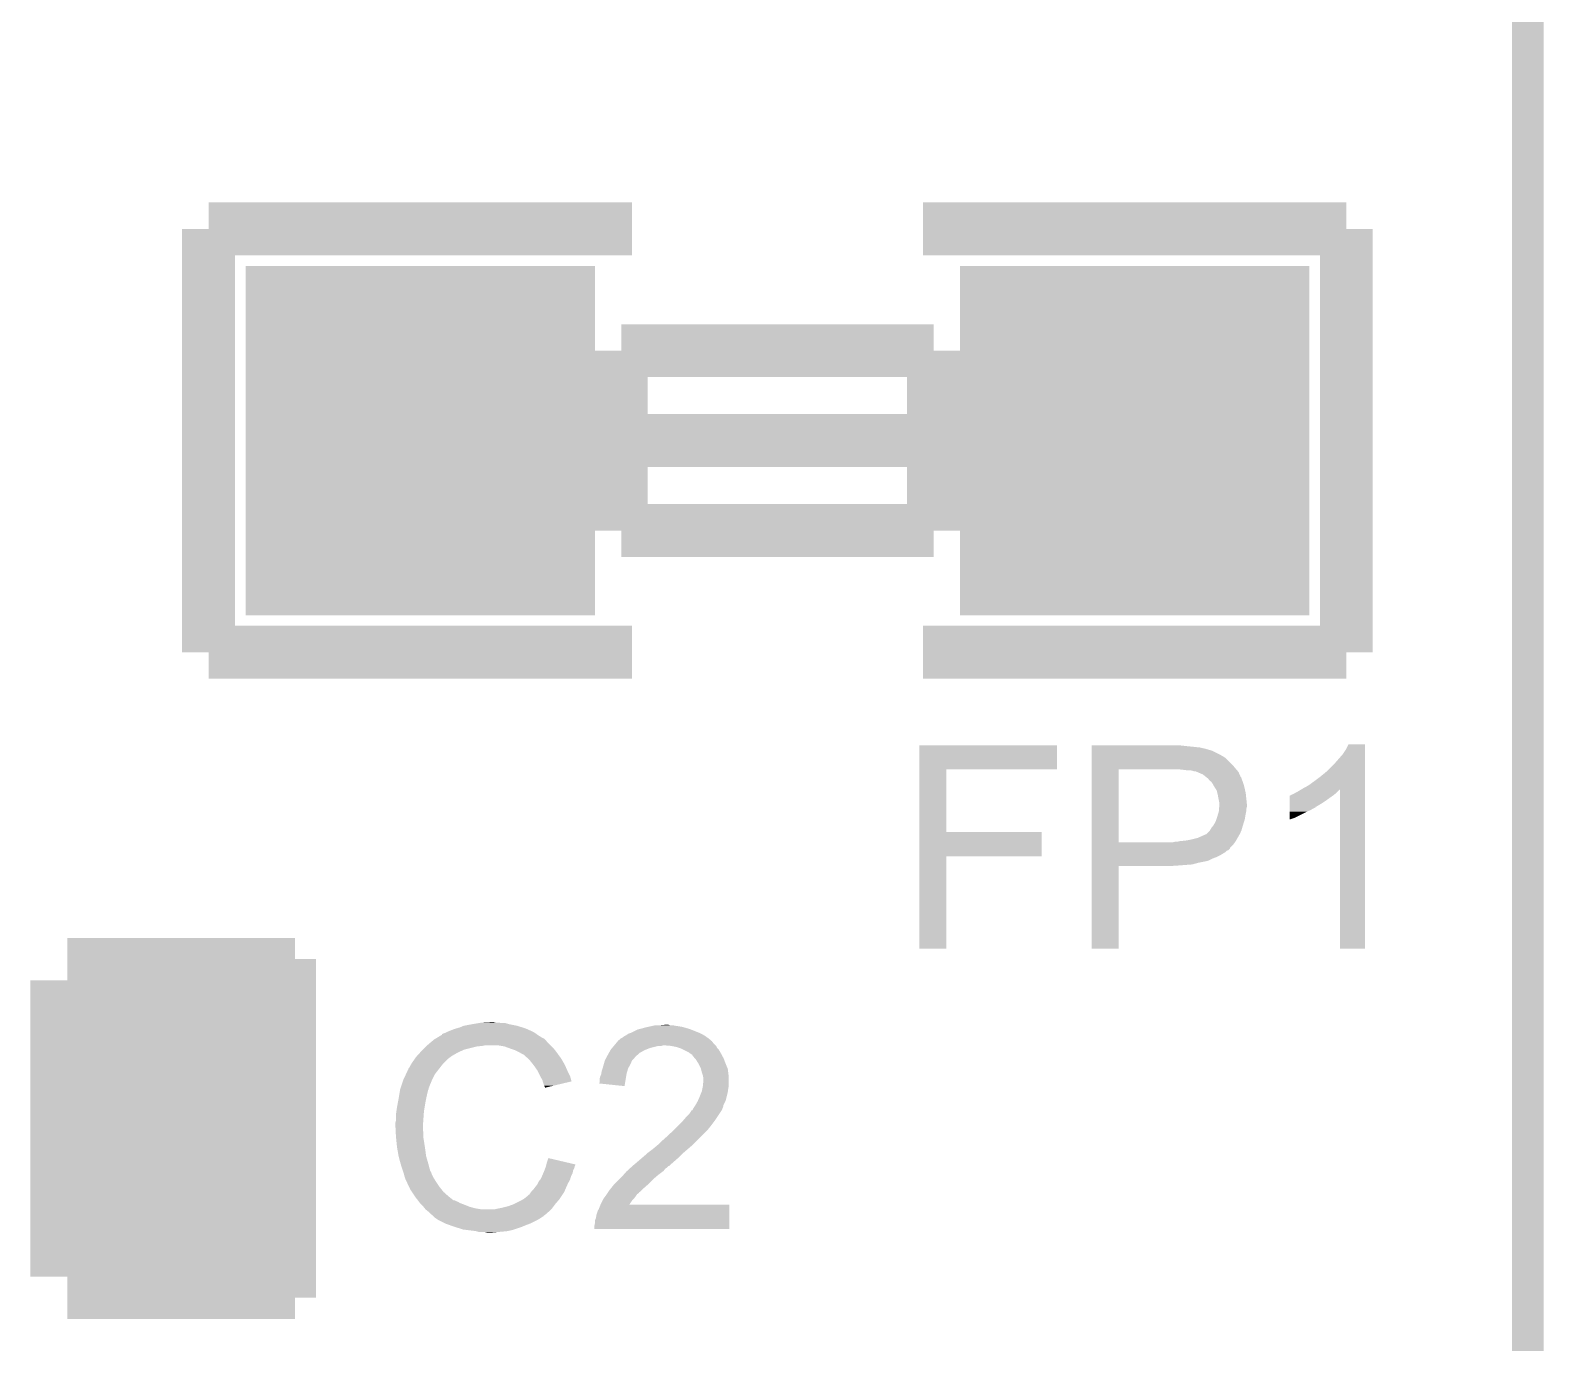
# Model space of a CAD drawing. Extents: x -1.3 to 24.2, y -3.9 to 32.8.
# Drawn here: x 16.94 to 24.21, y 19.22 to 25.52 of the extents above; entities that cross this region are included whole.
import ezdxf

# ---------------------------------------------------------------- set-up
doc = ezdxf.new("R2010")
doc.units = 0
doc.layers.get('0').update_dxf_attribs({"linetype": 'CONTINUOUS'})
for name, color, linetype in [('USB_SPI_CLICK_V101_GKO', 9, 'CONTINUOUS'), ('USB_SPI_CLICK_V101_GTO', 11, 'CONTINUOUS'), ('USB_SPI_CLICK_V101_GTS', 8, 'CONTINUOUS')]:
    doc.layers.add(name, color=color, linetype=linetype)

# ---------------------------------------------------------------- blocks, each defined once
blk = doc.blocks.new('RECTANGLE_44')
blk.add_solid([(0.5842, 0.7112), (0.5842, -0.7112), (-0.5842, 0.7112), (-0.5842, -0.7112)])
blk = doc.blocks.new('SQUARE_92')
blk.add_solid([(0.8382, 0.8382), (0.8382, -0.8382), (-0.8382, 0.8382), (-0.8382, -0.8382)])

msp = doc.modelspace()

# ---------------------------------------------------------------- linework, layer by layer
at = {"layer": 'USB_SPI_CLICK_V101_GKO', "const_width": 0.1524}
msp.add_lwpolyline([(24.13, -1.27), (24.13, 31.73984)], dxfattribs=at)
at = {"layer": 'USB_SPI_CLICK_V101_GTO'}
for points, const_width in [([(17.79778, 24.5618), (19.82978, 24.5618)], 0.254), ([(17.79778, 22.5298), (17.79778, 24.5618)], 0.254), ([(21.22678, 24.5618), (23.25878, 24.5618)], 0.254), ([(23.25878, 24.5618), (23.25878, 22.5298)], 0.254), ([(19.77898, 23.9776), (21.27758, 23.9776)], 0.254), ([(19.77898, 23.114), (19.77898, 23.9776)], 0.254), ([(21.27758, 23.114), (21.27758, 23.9776)], 0.254), ([(19.77898, 23.5458), (21.27758, 23.5458)], 0.254), ([(19.77898, 23.114), (21.27758, 23.114)], 0.254), ([(17.79778, 22.5298), (19.82978, 22.5298)], 0.254), ([(21.22678, 22.5298), (23.25878, 22.5298)], 0.254), ([(17.1196, 21.0566), (18.2118, 21.0566)], 0.2032), ([(18.2118, 19.431), (18.2118, 21.0566)], 0.2032), ([(17.1196, 19.431), (18.2118, 19.431)], 0.2032)]:
    msp.add_lwpolyline(points, dxfattribs=dict(at, const_width=const_width))
for points in [[(23.25624, 22.062442), (23.268942, 22.087818), (23.347678, 22.062442), (23.34768, 22.087818)], [(23.268942, 22.087818), (23.268954, 22.08784), (23.34768, 22.087818), (23.268954, 22.08784)], [(21.209018, 21.96846), (21.20902, 22.082738), (21.869378, 21.96846), (21.8694, 22.082738)], [(21.20902, 22.082738), (21.209022, 22.08276), (21.8694, 22.082738), (21.209022, 22.08276)], [(22.037058, 21.98878), (22.03706, 22.021798), (22.71268, 21.98878), (22.67966, 22.021798)], [(22.03706, 22.08022), (22.037062, 22.08276), (22.48154, 22.08022), (22.458678, 22.08276)], [(22.03706, 22.07514), (22.03706, 22.08022), (22.53234, 22.07514), (22.48154, 22.08022)], [(22.03706, 22.0726), (22.03706, 22.07514), (22.552662, 22.0726), (22.53234, 22.07514)], [(22.03706, 22.07006), (22.03706, 22.0726), (22.56536, 22.07006), (22.555202, 22.0726)], [(22.03706, 22.06752), (22.03706, 22.07006), (22.57806, 22.06752), (22.56536, 22.07006)], [(22.03706, 22.05736), (22.03706, 22.06752), (22.61362, 22.05736), (22.57806, 22.06752)], [(22.03706, 22.03704), (22.03706, 22.05736), (22.654258, 22.03704), (22.61362, 22.05736)], [(22.03706, 22.026878), (22.03706, 22.03704), (22.67204, 22.026878), (22.654258, 22.03704)], [(22.03706, 22.024338), (22.03706, 22.026878), (22.674584, 22.024338), (22.67204, 22.026878)], [(22.03706, 22.021798), (22.03706, 22.024338), (22.67966, 22.021798), (22.674584, 22.024338)], [(23.20544, 21.99894), (23.241, 22.03958), (23.347678, 21.99894), (23.347678, 22.03958)], [(23.241, 22.03958), (23.25624, 22.062442), (23.347678, 22.03958), (23.347678, 22.062442)], [(21.209012, 21.6662), (21.209018, 21.968438), (21.338562, 21.6662), (21.33854, 21.968438)], [(21.209018, 21.968438), (21.209018, 21.96846), (21.33854, 21.968438), (21.869378, 21.96846)], [(22.03705, 21.617962), (22.037058, 21.96846), (22.16658, 21.617962), (22.166602, 21.96846)], [(22.037058, 21.97354), (22.037058, 21.98878), (22.72538, 21.97354), (22.71268, 21.98878)], [(22.037058, 21.96846), (22.037058, 21.97354), (22.729734, 21.96846), (22.72538, 21.97354)], [(22.47138, 21.96592), (22.44598, 21.96846), (22.731912, 21.96592), (22.729734, 21.96846)], [(22.491702, 21.96338), (22.47138, 21.96592), (22.734088, 21.96338), (22.731912, 21.96592)], [(22.519638, 21.96084), (22.509482, 21.96338), (22.736266, 21.96084), (22.734088, 21.96338)], [(22.527264, 21.9583), (22.519638, 21.96084), (22.738442, 21.9583), (22.736266, 21.96084)], [(22.534884, 21.958298), (22.527264, 21.9583), (22.738444, 21.958298), (22.738442, 21.9583)], [(22.54081, 21.955758), (22.534884, 21.958298), (22.74062, 21.955758), (22.738444, 21.958298)], [(22.57044, 21.943058), (22.54081, 21.955758), (22.746268, 21.943058), (22.74062, 21.955758)], [(22.58314, 21.9329), (22.57044, 21.943058), (22.750782, 21.9329), (22.746268, 21.943058)], [(23.13432, 21.9329), (23.162258, 21.955758), (23.347676, 21.9329), (23.347676, 21.955758)], [(23.162258, 21.955758), (23.20544, 21.99894), (23.347676, 21.955758), (23.347678, 21.99894)], [(22.58632, 21.930356), (22.58314, 21.9329), (22.75332, 21.930356), (22.750782, 21.9329)], [(22.59584, 21.92274), (22.58632, 21.930356), (22.75586, 21.92274), (22.75332, 21.930356)], [(22.595842, 21.922738), (22.59584, 21.92274), (22.755862, 21.922738), (22.75586, 21.92274)], [(22.603462, 21.912578), (22.595842, 21.922738), (22.759926, 21.912578), (22.755862, 21.922738)], [(22.607266, 21.910042), (22.603462, 21.912578), (22.76094, 21.910042), (22.759926, 21.912578)], [(22.611082, 21.907498), (22.607266, 21.910042), (22.761788, 21.907498), (22.76094, 21.910042)], [(22.616158, 21.899882), (22.611082, 21.907498), (22.764326, 21.899882), (22.761788, 21.907498)], [(22.619064, 21.8948), (22.616158, 21.899882), (22.766018, 21.8948), (22.764326, 21.899882)], [(22.62632, 21.8821), (22.619064, 21.8948), (22.769196, 21.8821), (22.766018, 21.8948)], [(22.631402, 21.87448), (22.62632, 21.8821), (22.7711, 21.87448), (22.769196, 21.8821)], [(22.636482, 21.866858), (22.631402, 21.87448), (22.772794, 21.866858), (22.7711, 21.87448)], [(22.640292, 21.851618), (22.636482, 21.866858), (22.77618, 21.851618), (22.772794, 21.866858)], [(23.022558, 21.85924), (23.039482, 21.869394), (23.2156, 21.85924), (23.225754, 21.869394)], [(23.039482, 21.869394), (23.039492, 21.8694), (23.225754, 21.869394), (23.228278, 21.8694)], [(23.039492, 21.8694), (23.04796, 21.87448), (23.347674, 21.8694), (23.347674, 21.87448)], [(23.04796, 21.87448), (23.075902, 21.88972), (23.347674, 21.87448), (23.347674, 21.88972)], [(23.075902, 21.88972), (23.10384, 21.91004), (23.347674, 21.88972), (23.347676, 21.91004)], [(23.10384, 21.91004), (23.13432, 21.9329), (23.347676, 21.91004), (23.347676, 21.9329)], [(23.2283, 21.107422), (23.228278, 21.8694), (23.347658, 21.107422), (23.347674, 21.8694)], [(22.64156, 21.84654), (22.640292, 21.851618), (22.776688, 21.84654), (22.77618, 21.851618)], [(22.6441, 21.8313), (22.64156, 21.84654), (22.778212, 21.8313), (22.776688, 21.84654)], [(22.64918, 21.805898), (22.6441, 21.8313), (22.780754, 21.805898), (22.778212, 21.8313)], [(22.648544, 21.788118), (22.64918, 21.79574), (22.78126, 21.788118), (22.78126, 21.79574)], [(22.64918, 21.800822), (22.64918, 21.805898), (22.78126, 21.800822), (22.780754, 21.805898)], [(22.64918, 21.79574), (22.64918, 21.800822), (22.78126, 21.79574), (22.78126, 21.800822)], [(22.98701, 21.78812), (22.987014, 21.80336), (23.113996, 21.78812), (23.139402, 21.80336)], [(22.987014, 21.80336), (22.987016, 21.8186), (23.139402, 21.80336), (23.16226, 21.8186)], [(22.987016, 21.8186), (22.987022, 21.84146), (23.16226, 21.8186), (23.194264, 21.84146)], [(22.987022, 21.84146), (22.989546, 21.841466), (23.194264, 21.84146), (23.194272, 21.841466)], [(22.989546, 21.841466), (22.99208, 21.844), (23.194272, 21.841466), (23.19782, 21.844)], [(22.99208, 21.844), (22.992084, 21.844002), (23.19782, 21.844), (23.197822, 21.844002)], [(22.992084, 21.844002), (22.997162, 21.84654), (23.197822, 21.844002), (23.200994, 21.84654)], [(22.997162, 21.84654), (23.004784, 21.849082), (23.200994, 21.84654), (23.204172, 21.849082)], [(23.004784, 21.849082), (23.012398, 21.854158), (23.204172, 21.849082), (23.210518, 21.854158)], [(23.012398, 21.854158), (23.012402, 21.85416), (23.210518, 21.854158), (23.21052, 21.85416)], [(23.012402, 21.85416), (23.022558, 21.85924), (23.21052, 21.85416), (23.2156, 21.85924)], [(22.6314, 21.716998), (22.634786, 21.727158), (22.767972, 21.716998), (22.7711, 21.727158)], [(22.634786, 21.727158), (22.63902, 21.73986), (22.7711, 21.727158), (22.773216, 21.73986)], [(22.63902, 21.73986), (22.639782, 21.7424), (22.773216, 21.73986), (22.77364, 21.7424)], [(22.639782, 21.7424), (22.64664, 21.765258), (22.77364, 21.7424), (22.77821, 21.765258)], [(22.64664, 21.765258), (22.64685, 21.767798), (22.77821, 21.765258), (22.77872, 21.767798)], [(22.64685, 21.767798), (22.647698, 21.777958), (22.77872, 21.767798), (22.77872, 21.777958)], [(22.647698, 21.777958), (22.648544, 21.788118), (22.77872, 21.777958), (22.78126, 21.788118)], [(22.987, 21.73478), (22.987006, 21.76526), (23.009858, 21.73478), (23.07082, 21.76526)], [(22.987, 21.72719), (22.987, 21.73478), (22.987, 21.72719), (23.009858, 21.73478)], [(22.987006, 21.76526), (22.987008, 21.77288), (23.07082, 21.76526), (23.088598, 21.77288)], [(22.987008, 21.77288), (22.98701, 21.7805), (23.088598, 21.77288), (23.101302, 21.7805)], [(22.98701, 21.788098), (22.98701, 21.78812), (23.11146, 21.788098), (23.113996, 21.78812)], [(22.98701, 21.785574), (22.98701, 21.788098), (23.111446, 21.785574), (23.11146, 21.788098)], [(22.98701, 21.7805), (22.98701, 21.785574), (23.101302, 21.7805), (23.111446, 21.785574)], [(21.209008, 21.54936), (21.209012, 21.666178), (21.795718, 21.54936), (21.79574, 21.666178)], [(21.209012, 21.666178), (21.209012, 21.6662), (21.79574, 21.666178), (21.338562, 21.6662)], [(22.545038, 21.638258), (22.57298, 21.65096), (22.736628, 21.638258), (22.743886, 21.65096)], [(22.57298, 21.65096), (22.585676, 21.65604), (22.743886, 21.65096), (22.746788, 21.65604)], [(22.585676, 21.65604), (22.588214, 21.658578), (22.746788, 21.65604), (22.74824, 21.658578)], [(22.588214, 21.658578), (22.603458, 21.673818), (22.74824, 21.658578), (22.75477, 21.673818)], [(22.603458, 21.673818), (22.604982, 21.676358), (22.75477, 21.673818), (22.75586, 21.676358)], [(22.604982, 21.676358), (22.611078, 21.686518), (22.75586, 21.676358), (22.758762, 21.686518)], [(22.611078, 21.686518), (22.617174, 21.69414), (22.758762, 21.686518), (22.76094, 21.69414)], [(22.617174, 21.69414), (22.62124, 21.699222), (22.76094, 21.69414), (22.762502, 21.699222)], [(22.62124, 21.699222), (22.6314, 21.716998), (22.762502, 21.699222), (22.767972, 21.716998)], [(22.03705, 21.61794), (22.03705, 21.617962), (22.428198, 21.61794), (22.16658, 21.617962)], [(22.03705, 21.605238), (22.03705, 21.61794), (22.715218, 21.605238), (22.724292, 21.61794)], [(22.03705, 21.589994), (22.03705, 21.605238), (22.69998, 21.589994), (22.715218, 21.605238)], [(22.03705, 21.587454), (22.03705, 21.589994), (22.699974, 21.587454), (22.69998, 21.589994)], [(22.03705, 21.57984), (22.03705, 21.587454), (22.692356, 21.57984), (22.699974, 21.587454)], [(22.03705, 21.577296), (22.03705, 21.57984), (22.684738, 21.577296), (22.692356, 21.57984)], [(22.03705, 21.569678), (22.03705, 21.577296), (22.677118, 21.569678), (22.684738, 21.577296)], [(22.428198, 21.61794), (22.438358, 21.62048), (22.724292, 21.61794), (22.726106, 21.62048)], [(22.448518, 21.62048), (22.45867, 21.623018), (22.726106, 21.62048), (22.72792, 21.623018)], [(22.45867, 21.623018), (22.45868, 21.62302), (22.72792, 21.623018), (22.72792, 21.62302)], [(22.45868, 21.62302), (22.486622, 21.62556), (22.72792, 21.62302), (22.729372, 21.62556)], [(22.486622, 21.62556), (22.51456, 21.63064), (22.729372, 21.62556), (22.732274, 21.63064)], [(22.51456, 21.63064), (22.545038, 21.638258), (22.732274, 21.63064), (22.736628, 21.638258)], [(21.209, 21.107422), (21.209008, 21.549338), (21.338518, 21.107422), (21.33854, 21.549338)], [(21.209008, 21.549338), (21.209008, 21.54936), (21.33854, 21.549338), (21.795718, 21.54936)], [(22.03704, 21.107422), (22.037048, 21.503618), (22.166558, 21.107422), (22.16658, 21.503618)], [(22.037048, 21.54682), (22.03705, 21.55444), (22.63648, 21.54682), (22.65172, 21.55444)], [(22.037048, 21.5392), (22.037048, 21.54682), (22.61616, 21.5392), (22.63648, 21.54682)], [(22.037048, 21.529038), (22.037048, 21.5392), (22.595838, 21.529038), (22.61616, 21.5392)], [(22.037048, 21.52396), (22.037048, 21.529038), (22.57298, 21.52396), (22.595838, 21.529038)], [(22.037048, 21.51888), (22.037048, 21.52396), (22.54758, 21.51888), (22.57298, 21.52396)], [(22.037048, 21.51126), (22.037048, 21.51888), (22.519638, 21.51126), (22.54758, 21.51888)], [(22.037048, 21.50618), (22.037048, 21.51126), (22.4536, 21.50618), (22.519638, 21.51126)], [(22.037048, 21.50364), (22.037048, 21.50618), (22.415502, 21.50364), (22.4536, 21.50618)], [(22.037048, 21.503618), (22.037048, 21.50364), (22.16658, 21.503618), (22.415502, 21.50364)], [(22.03705, 21.55444), (22.03705, 21.569678), (22.65172, 21.55444), (22.677118, 21.569678)], [(21.338518, 21.1074), (21.209, 21.107422), (21.338518, 21.1074), (21.338518, 21.107422)], [(22.166558, 21.1074), (22.03704, 21.107422), (22.166558, 21.1074), (22.166558, 21.107422)], [(23.347658, 21.1074), (23.2283, 21.107422), (23.347658, 21.1074), (23.347658, 21.107422)], [(18.935694, 20.703538), (18.9357, 20.70354), (19.36242, 20.703538), (19.362418, 20.70354)], [(18.9357, 20.70354), (18.94586, 20.70862), (19.362418, 20.70354), (19.35226, 20.70862)], [(18.94586, 20.70862), (18.958558, 20.7137), (19.35226, 20.70862), (19.3421, 20.7137)], [(18.958558, 20.7137), (18.971258, 20.71878), (19.3421, 20.7137), (19.33067, 20.71878)], [(18.971258, 20.71878), (18.9865, 20.72386), (19.33067, 20.71878), (19.31924, 20.72386)], [(18.9865, 20.72386), (19.004282, 20.72894), (19.31924, 20.72386), (19.302986, 20.72894)], [(19.004282, 20.72894), (19.022062, 20.73656), (19.302986, 20.72894), (19.278602, 20.73656)], [(19.022062, 20.73656), (19.0627, 20.74418), (19.278602, 20.73656), (19.240498, 20.74418)], [(19.0627, 20.74418), (19.09318, 20.74926), (19.240498, 20.74418), (19.222724, 20.74926)], [(19.09318, 20.74926), (19.10842, 20.7518), (19.204942, 20.74926), (19.189702, 20.7518)], [(19.10842, 20.7518), (19.154138, 20.75434), (19.177002, 20.7518), (19.166842, 20.75434)], [(19.812002, 20.69846), (19.82724, 20.70354), (20.162522, 20.69846), (20.150668, 20.70354)], [(19.82724, 20.70354), (19.832318, 20.70608), (20.150668, 20.70354), (20.14474, 20.70608)], [(19.832318, 20.70608), (19.857722, 20.718782), (20.14474, 20.70608), (20.112988, 20.718782)], [(19.857722, 20.718782), (19.867876, 20.72132), (20.112988, 20.718782), (20.106642, 20.72132)], [(19.867876, 20.72132), (19.87804, 20.72386), (20.106642, 20.72132), (20.097752, 20.72386)], [(19.87804, 20.72386), (19.895818, 20.72894), (20.097752, 20.72386), (20.079972, 20.72894)], [(19.895818, 20.72894), (19.907248, 20.73148), (20.079972, 20.72894), (20.071082, 20.73148)], [(19.907248, 20.73148), (19.91868, 20.73402), (20.071082, 20.73148), (20.05584, 20.73402)], [(19.91868, 20.73402), (19.93011, 20.73656), (20.05584, 20.73402), (20.03806, 20.73656)], [(19.93011, 20.73656), (19.941542, 20.7391), (20.03806, 20.73656), (20.025362, 20.7391)], [(19.9644, 20.7391), (19.989778, 20.741638), (20.012664, 20.7391), (20.005042, 20.741638)], [(19.989778, 20.741638), (19.989798, 20.74164), (20.005042, 20.741638), (19.989798, 20.74164)], [(18.82648, 20.62226), (18.84172, 20.6375), (19.024598, 20.62226), (19.08556, 20.6375)], [(18.84172, 20.6375), (18.84426, 20.64004), (19.08556, 20.6375), (19.110962, 20.64004)], [(18.84426, 20.64004), (18.8468, 20.64258), (19.110962, 20.64004), (19.123658, 20.64258)], [(18.8468, 20.64258), (18.864808, 20.657818), (19.43862, 20.64258), (19.423382, 20.657818)], [(18.864808, 20.657818), (18.873816, 20.66544), (19.423382, 20.657818), (19.4183, 20.66544)], [(18.873816, 20.66544), (18.879822, 20.670522), (19.4183, 20.66544), (19.413218, 20.670522)], [(18.879822, 20.670522), (18.884046, 20.673058), (19.413218, 20.670522), (19.41068, 20.673058)], [(18.884046, 20.673058), (18.888276, 20.675598), (19.41068, 20.673058), (19.405604, 20.675598)], [(18.888276, 20.675598), (18.892502, 20.678134), (19.405604, 20.675598), (19.403066, 20.678134)], [(18.892502, 20.678134), (18.892512, 20.67814), (19.403066, 20.678134), (19.400524, 20.67814)], [(18.892512, 20.67814), (18.913668, 20.69084), (19.400524, 20.67814), (19.3802, 20.69084)], [(18.913668, 20.69084), (18.91792, 20.693392), (19.3802, 20.69084), (19.376628, 20.693392)], [(18.91792, 20.693392), (18.917934, 20.695926), (19.376628, 20.693392), (19.37308, 20.695926)], [(18.917934, 20.695926), (18.928082, 20.701), (19.37308, 20.695926), (19.365974, 20.701)], [(18.928082, 20.701), (18.935694, 20.703538), (19.365974, 20.701), (19.36242, 20.703538)], [(19.217638, 20.6375), (19.187158, 20.64258), (19.4437, 20.6375), (19.43862, 20.64258)], [(19.24558, 20.62734), (19.217638, 20.6375), (19.45386, 20.62734), (19.4437, 20.6375)], [(19.73453, 20.629878), (19.743, 20.64004), (19.916138, 20.629878), (19.956778, 20.64004)], [(19.743, 20.64004), (19.745116, 20.642578), (19.972016, 20.64004), (19.979638, 20.642578)], [(19.745116, 20.64258), (19.753584, 20.652738), (20.2311, 20.64258), (20.220942, 20.652738)], [(19.745116, 20.642578), (19.745116, 20.64258), (19.979638, 20.642578), (19.987262, 20.64258)], [(19.753584, 20.652738), (19.75993, 20.660352), (20.220942, 20.652738), (20.215864, 20.660352)], [(19.75993, 20.660352), (19.759936, 20.66036), (20.215864, 20.660352), (20.213342, 20.66036)], [(19.759936, 20.66036), (19.762046, 20.662892), (20.213342, 20.66036), (20.21332, 20.662892)], [(19.762046, 20.662892), (19.766288, 20.66798), (20.21332, 20.662892), (20.20722, 20.66798)], [(19.766288, 20.66798), (19.768826, 20.667986), (20.20722, 20.66798), (20.207212, 20.667986)], [(19.768826, 20.667986), (19.77644, 20.6756), (20.207212, 20.667986), (20.19808, 20.6756)], [(19.77644, 20.6756), (19.776444, 20.675602), (20.19808, 20.6756), (20.198078, 20.675602)], [(19.776444, 20.675602), (19.78152, 20.678142), (20.198078, 20.675602), (20.194522, 20.678142)], [(19.78152, 20.678142), (19.791682, 20.68576), (20.194522, 20.678142), (20.183858, 20.68576)], [(19.791682, 20.68576), (19.796758, 20.6883), (20.183858, 20.68576), (20.180302, 20.6883)], [(19.796758, 20.6883), (19.80184, 20.690842), (20.180302, 20.6883), (20.175854, 20.690842)], [(19.80184, 20.690842), (19.812002, 20.69846), (20.175854, 20.690842), (20.162522, 20.69846)], [(20.01774, 20.64004), (19.987262, 20.64258), (20.23364, 20.64004), (20.2311, 20.64258)], [(20.01776, 20.640036), (20.01774, 20.64004), (20.233642, 20.640036), (20.23364, 20.64004)], [(20.043138, 20.63496), (20.01776, 20.640036), (20.236182, 20.63496), (20.233642, 20.640036)], [(20.058378, 20.62988), (20.043138, 20.63496), (20.238722, 20.62988), (20.236182, 20.63496)], [(18.769582, 20.551138), (18.775678, 20.5613), (18.92046, 20.551138), (18.930622, 20.5613)], [(18.775678, 20.5613), (18.788124, 20.579078), (18.930622, 20.5613), (18.9484, 20.579078)], [(18.788124, 20.579078), (18.79346, 20.5867), (18.9484, 20.579078), (18.958558, 20.5867)], [(18.79346, 20.5867), (18.793462, 20.586702), (18.958558, 20.5867), (18.95856, 20.586702)], [(18.793462, 20.586702), (18.795766, 20.589238), (18.95856, 20.586702), (18.961098, 20.589238)], [(18.795766, 20.589238), (18.811932, 20.60702), (18.961098, 20.589238), (18.991582, 20.60702)], [(18.811932, 20.60702), (18.81886, 20.61464), (18.991582, 20.60702), (19.00809, 20.61464)], [(18.81886, 20.61464), (18.82648, 20.62226), (19.00809, 20.61464), (19.024598, 20.62226)], [(19.253206, 20.624798), (19.24558, 20.62734), (19.456402, 20.624798), (19.45386, 20.62734)], [(19.268438, 20.61972), (19.253206, 20.624798), (19.460466, 20.61972), (19.456402, 20.624798)], [(19.28368, 20.6121), (19.268438, 20.61972), (19.46656, 20.6121), (19.460466, 20.61972)], [(19.28876, 20.60956), (19.28368, 20.6121), (19.468376, 20.60956), (19.46656, 20.6121)], [(19.301462, 20.60194), (19.28876, 20.60956), (19.473818, 20.60194), (19.468376, 20.60956)], [(19.311616, 20.596862), (19.301462, 20.60194), (19.477446, 20.596862), (19.473818, 20.60194)], [(19.31416, 20.59432), (19.311616, 20.596862), (19.479262, 20.59432), (19.477446, 20.596862)], [(19.334164, 20.57654), (19.31416, 20.59432), (19.491962, 20.57654), (19.479262, 20.59432)], [(19.33702, 20.574), (19.334164, 20.57654), (19.493414, 20.574), (19.491962, 20.57654)], [(19.349212, 20.55876), (19.33702, 20.574), (19.50212, 20.55876), (19.493414, 20.574)], [(19.35734, 20.5486), (19.349212, 20.55876), (19.5072, 20.5486), (19.50212, 20.55876)], [(19.694432, 20.551138), (19.699512, 20.568916), (19.82216, 20.551138), (19.829778, 20.568916)], [(19.699512, 20.568916), (19.70024, 20.571462), (19.829778, 20.568916), (19.832322, 20.571462)], [(19.70024, 20.571462), (19.70434, 20.579078), (19.832322, 20.571462), (19.839938, 20.579078)], [(19.70434, 20.579078), (19.708444, 20.5867), (19.839938, 20.579078), (19.84502, 20.5867)], [(19.708444, 20.5867), (19.709814, 20.589242), (19.84502, 20.5867), (19.84756, 20.589242)], [(19.709814, 20.589242), (19.71802, 20.60448), (19.84756, 20.589242), (19.864976, 20.60448)], [(19.71802, 20.60448), (19.71947, 20.60702), (19.864976, 20.60448), (19.86788, 20.60702)], [(19.71947, 20.60702), (19.726728, 20.61972), (19.86788, 20.60702), (19.890738, 20.61972)], [(19.726728, 20.61972), (19.72818, 20.622258), (19.890738, 20.61972), (19.897084, 20.622258)], [(19.72818, 20.622258), (19.73453, 20.629878), (19.897084, 20.622258), (19.916138, 20.629878)], [(20.065998, 20.62734), (20.058378, 20.62988), (20.241262, 20.62734), (20.238722, 20.62988)], [(20.076162, 20.622258), (20.065998, 20.62734), (20.246342, 20.622258), (20.241262, 20.62734)], [(20.101558, 20.60956), (20.076162, 20.622258), (20.25396, 20.60956), (20.246342, 20.622258)], [(20.11172, 20.60194), (20.101558, 20.60956), (20.258118, 20.60194), (20.25396, 20.60956)], [(20.119336, 20.59686), (20.11172, 20.60194), (20.260888, 20.59686), (20.258118, 20.60194)], [(20.121878, 20.591784), (20.119336, 20.59686), (20.263656, 20.591784), (20.260888, 20.59686)], [(20.130592, 20.58162), (20.121878, 20.591784), (20.2692, 20.58162), (20.263656, 20.591784)], [(20.13712, 20.574002), (20.130592, 20.58162), (20.27213, 20.574002), (20.2692, 20.58162)], [(20.14982, 20.553678), (20.13712, 20.574002), (20.279948, 20.553678), (20.27213, 20.574002)], [(18.7325, 20.47748), (18.745646, 20.505418), (18.87093, 20.47748), (18.8849, 20.505418)], [(18.745646, 20.505418), (18.75282, 20.520664), (18.8849, 20.505418), (18.896758, 20.520664)], [(18.75282, 20.520664), (18.752826, 20.523206), (18.896758, 20.520664), (18.898734, 20.523206)], [(18.752826, 20.523206), (18.75536, 20.525744), (18.898734, 20.523206), (18.900708, 20.525744)], [(18.75536, 20.525744), (18.757904, 20.533362), (18.900708, 20.525744), (18.906634, 20.533362)], [(18.757904, 20.533362), (18.762982, 20.538444), (18.906634, 20.533362), (18.910586, 20.538444)], [(18.762982, 20.538444), (18.76806, 20.548598), (18.910586, 20.538444), (18.918484, 20.548598)], [(18.76806, 20.548598), (18.769582, 20.551138), (18.918484, 20.548598), (18.92046, 20.551138)], [(19.364452, 20.53844), (19.35734, 20.5486), (19.51228, 20.53844), (19.5072, 20.5486)], [(19.375118, 20.5232), (19.364452, 20.53844), (19.519054, 20.5232), (19.51228, 20.53844)], [(19.37893, 20.51558), (19.375118, 20.5232), (19.52244, 20.51558), (19.519054, 20.5232)], [(19.38782, 20.4978), (19.37893, 20.51558), (19.531332, 20.4978), (19.52244, 20.51558)], [(19.389234, 20.495258), (19.38782, 20.4978), (19.532602, 20.495258), (19.531332, 20.4978)], [(19.40052, 20.474942), (19.389234, 20.495258), (19.538676, 20.474942), (19.532602, 20.495258)], [(19.67484, 20.482562), (19.677382, 20.492722), (19.800138, 20.482562), (19.801834, 20.492722)], [(19.677382, 20.492722), (19.68246, 20.505422), (19.801834, 20.492722), (19.803956, 20.505422)], [(19.68246, 20.505422), (19.682882, 20.50796), (19.803956, 20.505422), (19.80438, 20.50796)], [(19.682882, 20.50796), (19.685002, 20.520662), (19.80438, 20.50796), (19.808188, 20.520662)], [(19.685002, 20.520662), (19.689232, 20.533358), (19.808188, 20.520662), (19.811998, 20.533358)], [(19.689232, 20.533358), (19.69008, 20.5359), (19.811998, 20.533358), (19.81345, 20.5359)], [(19.69008, 20.5359), (19.694432, 20.551138), (19.81345, 20.5359), (19.82216, 20.551138)], [(20.15236, 20.5486), (20.14982, 20.553678), (20.2819, 20.5486), (20.279948, 20.553678)], [(20.15998, 20.533362), (20.15236, 20.5486), (20.28843, 20.533362), (20.2819, 20.5486)], [(20.160618, 20.530816), (20.15998, 20.533362), (20.28952, 20.530816), (20.28843, 20.533362)], [(20.165062, 20.51304), (20.160618, 20.530816), (20.291744, 20.51304), (20.28952, 20.530816)], [(20.170138, 20.4978), (20.165062, 20.51304), (20.293648, 20.4978), (20.291744, 20.51304)], [(20.171664, 20.490178), (20.170138, 20.4978), (20.2946, 20.490178), (20.293648, 20.4978)], [(20.17268, 20.485102), (20.171664, 20.490178), (20.2946, 20.485102), (20.2946, 20.490178)], [(18.71345, 20.4089), (18.716836, 20.429218), (18.8468, 20.4089), (18.851878, 20.429218)], [(18.716836, 20.429218), (18.717262, 20.431762), (18.851878, 20.429218), (18.85315, 20.431762)], [(18.717262, 20.431762), (18.718106, 20.434296), (18.85315, 20.431762), (18.854418, 20.434296)], [(18.718106, 20.434296), (18.719798, 20.439374), (18.854418, 20.434296), (18.85442, 20.439374)], [(18.719798, 20.439374), (18.720644, 20.441914), (18.85442, 20.439374), (18.856954, 20.441914)], [(18.720644, 20.441914), (18.721492, 20.444456), (18.856954, 20.441914), (18.85696, 20.444456)], [(18.721492, 20.444456), (18.731652, 20.47494), (18.85696, 20.444456), (18.86966, 20.47494)], [(18.731652, 20.47494), (18.7325, 20.47748), (18.86966, 20.47494), (18.87093, 20.47748)], [(19.401794, 20.469854), (19.40052, 20.474942), (19.540196, 20.469854), (19.538676, 20.474942)], [(19.403062, 20.46478), (19.401794, 20.469854), (19.519034, 20.46478), (19.540196, 20.469854)], [(19.40814, 20.449542), (19.403062, 20.46478), (19.455484, 20.449542), (19.519034, 20.46478)], [(19.410678, 20.444464), (19.40814, 20.449542), (19.434306, 20.444464), (19.455484, 20.449542)], [(19.413214, 20.441926), (19.410678, 20.444464), (19.42372, 20.441926), (19.434306, 20.444464)], [(19.41322, 20.439408), (19.413214, 20.441926), (19.41322, 20.439408), (19.42372, 20.441926)], [(19.672314, 20.459726), (19.67484, 20.464784), (19.796324, 20.459726), (19.797168, 20.464784)], [(19.7942, 20.447002), (19.672314, 20.459726), (19.7942, 20.447002), (19.796324, 20.459726)], [(19.67484, 20.464784), (19.67484, 20.482562), (19.797168, 20.464784), (19.800138, 20.482562)], [(20.1549, 20.3962), (20.163026, 20.41652), (20.28444, 20.3962), (20.28952, 20.41652)], [(20.163026, 20.41652), (20.16506, 20.421602), (20.28952, 20.41652), (20.290246, 20.421602)], [(20.16506, 20.421602), (20.1676, 20.4343), (20.290246, 20.421602), (20.29206, 20.4343)], [(20.1676, 20.4343), (20.17014, 20.446998), (20.29206, 20.4343), (20.294176, 20.446998)], [(20.17014, 20.446998), (20.170394, 20.449538), (20.294176, 20.446998), (20.2946, 20.449538)], [(20.170394, 20.449538), (20.17268, 20.472398), (20.2946, 20.449538), (20.2946, 20.472398)], [(20.17268, 20.472398), (20.17268, 20.485102), (20.2946, 20.472398), (20.2946, 20.485102)], [(18.69948, 20.327622), (18.70202, 20.3454), (18.83156, 20.327622), (18.834522, 20.3454)], [(18.70202, 20.3454), (18.7044, 20.3581), (18.834522, 20.3454), (18.83664, 20.3581)], [(18.7044, 20.3581), (18.70964, 20.38604), (18.83664, 20.3581), (18.84172, 20.38604)], [(18.70964, 20.38604), (18.71345, 20.4089), (18.84172, 20.38604), (18.8468, 20.4089)], [(20.120608, 20.332698), (20.124422, 20.340322), (20.261578, 20.332698), (20.264628, 20.340322)], [(20.124422, 20.340322), (20.127806, 20.3454), (20.264628, 20.340322), (20.26666, 20.3454)], [(20.127806, 20.3454), (20.132884, 20.353018), (20.26666, 20.3454), (20.269198, 20.353018)], [(20.132884, 20.353018), (20.134576, 20.355556), (20.269198, 20.353018), (20.2692, 20.355556)], [(20.134576, 20.355556), (20.134578, 20.355558), (20.2692, 20.355556), (20.2692, 20.355558)], [(20.134578, 20.355558), (20.14474, 20.373342), (20.2692, 20.355558), (20.278092, 20.373342)], [(20.14474, 20.373342), (20.145866, 20.375878), (20.278092, 20.373342), (20.27936, 20.375878)], [(20.145866, 20.375878), (20.1549, 20.3962), (20.27936, 20.375878), (20.28444, 20.3962)], [(18.6944, 20.271742), (18.69694, 20.281902), (18.827568, 20.271742), (18.828294, 20.281902)], [(18.6944, 20.256502), (18.6944, 20.271742), (18.82648, 20.256502), (18.827568, 20.271742)], [(18.69694, 20.30984), (18.69948, 20.327622), (18.830288, 20.30984), (18.83156, 20.327622)], [(18.69694, 20.281902), (18.69694, 20.30984), (18.828294, 20.281902), (18.830288, 20.30984)], [(20.0533, 20.25904), (20.07362, 20.27936), (20.21078, 20.25904), (20.22602, 20.27936)], [(20.07362, 20.27936), (20.088858, 20.29714), (20.22602, 20.27936), (20.237872, 20.29714)], [(20.088858, 20.29714), (20.1041, 20.31238), (20.237872, 20.29714), (20.248032, 20.31238)], [(20.1041, 20.31238), (20.11426, 20.327624), (20.248032, 20.31238), (20.258194, 20.327624)], [(20.11426, 20.327624), (20.114282, 20.33016), (20.258194, 20.327624), (20.259886, 20.33016)], [(20.114282, 20.33016), (20.119346, 20.330174), (20.259886, 20.33016), (20.259894, 20.330174)], [(20.119346, 20.330174), (20.120608, 20.332698), (20.259894, 20.330174), (20.261578, 20.332698)], [(18.6944, 20.2565), (18.6944, 20.256502), (18.826482, 20.2565), (18.82648, 20.256502)], [(18.695544, 20.233638), (18.6944, 20.2565), (18.826482, 20.233638), (18.826482, 20.2565)], [(18.695926, 20.226016), (18.695544, 20.233638), (18.82902, 20.226016), (18.826482, 20.233638)], [(18.69694, 20.2057), (18.695926, 20.226016), (18.82902, 20.2057), (18.82902, 20.226016)], [(18.697704, 20.198078), (18.69694, 20.2057), (18.82902, 20.198078), (18.82902, 20.2057)], [(18.699226, 20.18284), (18.697704, 20.198078), (18.83156, 20.18284), (18.82902, 20.198078)], [(19.96948, 20.1803), (19.98726, 20.19554), (20.13712, 20.1803), (20.15236, 20.19554)], [(19.98726, 20.19554), (20.02282, 20.22856), (20.15236, 20.19554), (20.18538, 20.22856)], [(20.02282, 20.22856), (20.0279, 20.23364), (20.18538, 20.22856), (20.19046, 20.23364)], [(20.0279, 20.23364), (20.0533, 20.25904), (20.19046, 20.23364), (20.21078, 20.25904)], [(18.70202, 20.154898), (18.699226, 20.18284), (18.83586, 20.154898), (18.83156, 20.18284)], [(18.702918, 20.14982), (18.70202, 20.154898), (18.83664, 20.14982), (18.83586, 20.154898)], [(18.70964, 20.11172), (18.702918, 20.14982), (18.84172, 20.11172), (18.83664, 20.14982)], [(19.900904, 20.121882), (19.905982, 20.12696), (20.07108, 20.121882), (20.077004, 20.12696)], [(19.905982, 20.12696), (19.9263, 20.1422), (20.077004, 20.12696), (20.094784, 20.1422)], [(19.9263, 20.1422), (19.939, 20.15236), (20.094784, 20.1422), (20.10664, 20.15236)], [(19.939, 20.15236), (19.954238, 20.165058), (20.10664, 20.15236), (20.121876, 20.165058)], [(19.954238, 20.165058), (19.95424, 20.16506), (20.121876, 20.165058), (20.12188, 20.16506)], [(19.95424, 20.16506), (19.96948, 20.1803), (20.12188, 20.16506), (20.13712, 20.1803)], [(18.709642, 20.111718), (18.70964, 20.11172), (18.84172, 20.111718), (18.84172, 20.11172)], [(18.71472, 20.0914), (18.709642, 20.111718), (18.847526, 20.0914), (18.84172, 20.111718)], [(18.719076, 20.07616), (18.71472, 20.0914), (18.85188, 20.07616), (18.847526, 20.0914)], [(18.72488, 20.05584), (18.719076, 20.07616), (18.857302, 20.05584), (18.85188, 20.07616)], [(18.730808, 20.038058), (18.72488, 20.05584), (18.862044, 20.038058), (18.857302, 20.05584)], [(19.410044, 20.043138), (19.413852, 20.053298), (19.54784, 20.043138), (19.55292, 20.053298)], [(19.413852, 20.053298), (19.41576, 20.058382), (19.55292, 20.053298), (19.554188, 20.058382)], [(19.41576, 20.058382), (19.417028, 20.063458), (19.554188, 20.058382), (19.555458, 20.063458)], [(19.417028, 20.063458), (19.418298, 20.068536), (19.555458, 20.063458), (19.557998, 20.068536)], [(19.418298, 20.068536), (19.41893, 20.071062), (19.557998, 20.068536), (19.558, 20.071062)], [(19.41893, 20.071062), (19.42084, 20.078698), (19.558, 20.071062), (19.525568, 20.078698)], [(19.42084, 20.078698), (19.42848, 20.101556), (19.525568, 20.078698), (19.42848, 20.101556)], [(19.80717, 20.040598), (19.818346, 20.050758), (19.982178, 20.040598), (19.989798, 20.050758)], [(19.818346, 20.050758), (19.823938, 20.05584), (19.989798, 20.050758), (19.99742, 20.05584)], [(19.823938, 20.05584), (19.832312, 20.063454), (19.99742, 20.05584), (20.005034, 20.063454)], [(19.832312, 20.063454), (19.83232, 20.06346), (20.005034, 20.063454), (20.007574, 20.06346)], [(19.83232, 20.06346), (19.856334, 20.08378), (20.007574, 20.06346), (20.03044, 20.08378)], [(19.856334, 20.08378), (19.86534, 20.0914), (20.03044, 20.08378), (20.039148, 20.0914)], [(19.86534, 20.0914), (19.877194, 20.10156), (20.039148, 20.0914), (20.05076, 20.10156)], [(19.877194, 20.10156), (19.9009, 20.121878), (20.05076, 20.10156), (20.071076, 20.121878)], [(19.9009, 20.121878), (19.900904, 20.121882), (20.071076, 20.121878), (20.07108, 20.121882)], [(18.731656, 20.035516), (18.730808, 20.038058), (18.864582, 20.035516), (18.862044, 20.038058)], [(18.733348, 20.030438), (18.731656, 20.035516), (18.86712, 20.030438), (18.864582, 20.035516)], [(18.73504, 20.025358), (18.733348, 20.030438), (18.868814, 20.025358), (18.86712, 20.030438)], [(18.735676, 20.02282), (18.73504, 20.025358), (18.86966, 20.02282), (18.868814, 20.025358)], [(18.737582, 20.0152), (18.735676, 20.02282), (18.873472, 20.0152), (18.86966, 20.02282)], [(18.740122, 20.007582), (18.737582, 20.0152), (18.87728, 20.007582), (18.873472, 20.0152)], [(18.74266, 19.999962), (18.740122, 20.007582), (18.882044, 19.999962), (18.87728, 20.007582)], [(18.7452, 19.99488), (18.74266, 19.999962), (18.885218, 19.99488), (18.882044, 19.999962)], [(18.748786, 19.98726), (18.7452, 19.99488), (18.88998, 19.98726), (18.885218, 19.99488)], [(18.759544, 19.9644), (18.748786, 19.98726), (18.90522, 19.9644), (18.88998, 19.98726)], [(19.375122, 19.974562), (19.37766, 19.97964), (19.520218, 19.974562), (19.52244, 19.97964)], [(19.37766, 19.97964), (19.38274, 19.9898), (19.52244, 19.97964), (19.528246, 19.9898)], [(19.38274, 19.9898), (19.388832, 19.997418), (19.528246, 19.9898), (19.5326, 19.997418)], [(19.388832, 19.997418), (19.3929, 20.002502), (19.5326, 19.997418), (19.53405, 20.002502)], [(19.3929, 20.002502), (19.39834, 20.015198), (19.53405, 20.002502), (19.537678, 20.015198)], [(19.39834, 20.015198), (19.404872, 20.030438), (19.537678, 20.015198), (19.545298, 20.030438)], [(19.404872, 20.030438), (19.40814, 20.03806), (19.545298, 20.030438), (19.546822, 20.03806)], [(19.40814, 20.03806), (19.410044, 20.043138), (19.546822, 20.03806), (19.54784, 20.043138)], [(19.74342, 19.97456), (19.76374, 19.99488), (19.90598, 19.97456), (19.9263, 19.99488)], [(19.76374, 19.99488), (19.78406, 20.0152), (19.9263, 19.99488), (19.94916, 20.0152)], [(19.78406, 20.0152), (19.799864, 20.03298), (19.94916, 20.0152), (19.97202, 20.03298)], [(19.799864, 20.03298), (19.80438, 20.03806), (19.97202, 20.03298), (19.978792, 20.03806)], [(19.80438, 20.03806), (19.80717, 20.040598), (19.978792, 20.03806), (19.982178, 20.040598)], [(18.76552, 19.9517), (18.759544, 19.9644), (18.91538, 19.9517), (18.90522, 19.9644)], [(18.773988, 19.939), (18.76552, 19.9517), (18.92554, 19.939), (18.91538, 19.9517)], [(18.787532, 19.918682), (18.773988, 19.939), (18.948398, 19.918682), (18.92554, 19.939)], [(18.79092, 19.9136), (18.787532, 19.918682), (18.954752, 19.9136), (18.948398, 19.918682)], [(18.802644, 19.89836), (18.79092, 19.9136), (18.973806, 19.89836), (18.954752, 19.9136)], [(19.302724, 19.900898), (19.311618, 19.90598), (19.47926, 19.900898), (19.482646, 19.90598)], [(19.311618, 19.90598), (19.32432, 19.91614), (19.482646, 19.90598), (19.48942, 19.91614)], [(19.32432, 19.91614), (19.331944, 19.923762), (19.48942, 19.91614), (19.4945, 19.923762)], [(19.331944, 19.923762), (19.33702, 19.926304), (19.4945, 19.923762), (19.496194, 19.926304)], [(19.33702, 19.926304), (19.3421, 19.93392), (19.496194, 19.926304), (19.501272, 19.93392)], [(19.3421, 19.93392), (19.345908, 19.938998), (19.501272, 19.93392), (19.504658, 19.938998)], [(19.345908, 19.938998), (19.349722, 19.94408), (19.504658, 19.938998), (19.50688, 19.94408)], [(19.349722, 19.94408), (19.35734, 19.951702), (19.50688, 19.94408), (19.510216, 19.951702)], [(19.35734, 19.951702), (19.36496, 19.96186), (19.510216, 19.951702), (19.51466, 19.96186)], [(19.36496, 19.96186), (19.375122, 19.974562), (19.51466, 19.96186), (19.520218, 19.974562)], [(19.69008, 19.9009), (19.692622, 19.90598), (19.83232, 19.9009), (19.837398, 19.90598)], [(19.692622, 19.90598), (19.69643, 19.91106), (19.837398, 19.90598), (19.842478, 19.91106)], [(19.69643, 19.91106), (19.70405, 19.92122), (19.842478, 19.91106), (19.8501, 19.92122)], [(19.70405, 19.92122), (19.70786, 19.9263), (19.8501, 19.92122), (19.853486, 19.9263)], [(19.70786, 19.9263), (19.709552, 19.928838), (19.853486, 19.9263), (19.855178, 19.928838)], [(19.709552, 19.928838), (19.71294, 19.93392), (19.855178, 19.928838), (19.862796, 19.93392)], [(19.71294, 19.93392), (19.716316, 19.938986), (19.862796, 19.93392), (19.865334, 19.938986)], [(19.716316, 19.938986), (19.716326, 19.939), (19.865334, 19.938986), (19.867874, 19.939)], [(19.716326, 19.939), (19.7231, 19.94916), (19.867874, 19.939), (19.878036, 19.94916)], [(19.7231, 19.94916), (19.727164, 19.954242), (19.878036, 19.94916), (19.88312, 19.954242)], [(19.727164, 19.954242), (19.741388, 19.97202), (19.88312, 19.954242), (19.90344, 19.97202)], [(19.741388, 19.97202), (19.74342, 19.97456), (19.90344, 19.97202), (19.90598, 19.97456)], [(18.802646, 19.898358), (18.802644, 19.89836), (18.978884, 19.898358), (18.973806, 19.89836)], [(18.806552, 19.89328), (18.802646, 19.898358), (18.989042, 19.89328), (18.978884, 19.898358)], [(18.808508, 19.890738), (18.806552, 19.89328), (18.996664, 19.890738), (18.989042, 19.89328)], [(18.812414, 19.88566), (18.808508, 19.890738), (19.00428, 19.88566), (18.996664, 19.890738)], [(18.81632, 19.880582), (18.812414, 19.88566), (19.017822, 19.880582), (19.00428, 19.88566)], [(18.818862, 19.87804), (18.81632, 19.880582), (19.0246, 19.87804), (19.017822, 19.880582)], [(18.82902, 19.86788), (18.818862, 19.87804), (19.049996, 19.86788), (19.0246, 19.87804)], [(18.829022, 19.867878), (18.82902, 19.86788), (19.05, 19.867878), (19.049996, 19.86788)], [(18.835116, 19.86026), (18.829022, 19.867878), (19.07794, 19.86026), (19.05, 19.867878)], [(18.839178, 19.855182), (18.835116, 19.86026), (19.10841, 19.855182), (19.07794, 19.86026)], [(18.839182, 19.85518), (18.839178, 19.855182), (19.108422, 19.85518), (19.10841, 19.855182)], [(18.851878, 19.845022), (18.839182, 19.85518), (19.431, 19.845022), (19.441158, 19.85518)], [(18.851882, 19.84502), (18.851878, 19.845022), (19.431, 19.84502), (19.431, 19.845022)], [(18.86204, 19.834862), (18.851882, 19.84502), (19.419386, 19.834862), (19.431, 19.84502)], [(18.872198, 19.82724), (18.86204, 19.834862), (19.410674, 19.82724), (19.419386, 19.834862)], [(19.169382, 19.85518), (19.17954, 19.85772), (19.441158, 19.85518), (19.443698, 19.85772)], [(19.17954, 19.85772), (19.19224, 19.86026), (19.443698, 19.85772), (19.446238, 19.86026)], [(19.19224, 19.86026), (19.20494, 19.8628), (19.446238, 19.86026), (19.448142, 19.8628)], [(19.20494, 19.8628), (19.23542, 19.870422), (19.448142, 19.8628), (19.453858, 19.870422)], [(19.23542, 19.870422), (19.26336, 19.88058), (19.453858, 19.870422), (19.461478, 19.88058)], [(19.26336, 19.88058), (19.263362, 19.880582), (19.461478, 19.88058), (19.46148, 19.880582)], [(19.263362, 19.880582), (19.293838, 19.89582), (19.46148, 19.880582), (19.474814, 19.89582)], [(19.293838, 19.89582), (19.302724, 19.900898), (19.474814, 19.89582), (19.47926, 19.900898)], [(19.659602, 19.829782), (19.66468, 19.845024), (20.29713, 19.829782), (20.297132, 19.845024)], [(19.66468, 19.845024), (19.664684, 19.847566), (20.297132, 19.845024), (20.297134, 19.847566)], [(19.664684, 19.847566), (19.66976, 19.85518), (20.297134, 19.847566), (20.297134, 19.85518)], [(19.66976, 19.85518), (19.67484, 19.86788), (20.297134, 19.85518), (20.297138, 19.86788)], [(19.67484, 19.86788), (19.679184, 19.878018), (20.297138, 19.86788), (20.29714, 19.878018)], [(19.679184, 19.878018), (19.679194, 19.87804), (20.29714, 19.878018), (19.817122, 19.87804)], [(19.679194, 19.87804), (19.68246, 19.88566), (19.817122, 19.87804), (19.822188, 19.88566)], [(19.68246, 19.88566), (19.69008, 19.9009), (19.822188, 19.88566), (19.83232, 19.9009)], [(18.872214, 19.827226), (18.872198, 19.82724), (19.408134, 19.827226), (19.410674, 19.82724)], [(18.877282, 19.822158), (18.872214, 19.827226), (19.405594, 19.822158), (19.408134, 19.827226)], [(18.879822, 19.819618), (18.877282, 19.822158), (19.400518, 19.819618), (19.405594, 19.822158)], [(18.884898, 19.814542), (18.879822, 19.819618), (19.392904, 19.814542), (19.400518, 19.819618)], [(18.884902, 19.81454), (18.884898, 19.814542), (19.392902, 19.81454), (19.392904, 19.814542)], [(18.892514, 19.809464), (18.884902, 19.81454), (19.38444, 19.809464), (19.392902, 19.81454)], [(18.895038, 19.80946), (18.892514, 19.809464), (19.384434, 19.80946), (19.38444, 19.809464)], [(18.89506, 19.806934), (18.895038, 19.80946), (19.380222, 19.806934), (19.384434, 19.80946)], [(18.895088, 19.80692), (18.89506, 19.806934), (19.3802, 19.80692), (19.380222, 19.806934)], [(18.9357, 19.7866), (18.895088, 19.80692), (19.33956, 19.7866), (19.3802, 19.80692)], [(18.95729, 19.77898), (18.9357, 19.7866), (19.31924, 19.77898), (19.33956, 19.7866)], [(18.97888, 19.77136), (18.95729, 19.77898), (19.30146, 19.77136), (19.31924, 19.77898)], [(19.019518, 19.75866), (18.97888, 19.77136), (19.263358, 19.75866), (19.30146, 19.77136)], [(19.64944, 19.776442), (19.65198, 19.789142), (20.29712, 19.776442), (20.297122, 19.789142)], [(19.64944, 19.761222), (19.64944, 19.776442), (20.297118, 19.761222), (20.29712, 19.776442)], [(20.297118, 19.7612), (19.64944, 19.761222), (20.297118, 19.7612), (20.297118, 19.761222)], [(19.65198, 19.789142), (19.651982, 19.801844), (20.297122, 19.789142), (20.297124, 19.801844)], [(19.651982, 19.801844), (19.65706, 19.814542), (20.297124, 19.801844), (20.297128, 19.814542)], [(19.65706, 19.814542), (19.659602, 19.829782), (20.297128, 19.814542), (20.29713, 19.829782)], [(19.039838, 19.75612), (19.019518, 19.75866), (19.255738, 19.75612), (19.263358, 19.75866)], [(19.080478, 19.75104), (19.039838, 19.75612), (19.232878, 19.75104), (19.255738, 19.75612)], [(19.089368, 19.7485), (19.080478, 19.75104), (19.20748, 19.7485), (19.232878, 19.75104)], [(19.098256, 19.74596), (19.089368, 19.7485), (19.17954, 19.74596), (19.20748, 19.7485)], [(19.136358, 19.74342), (19.126198, 19.74596), (19.151602, 19.74342), (19.17954, 19.74596)]]:
    msp.add_solid(points, dxfattribs=at)

# ---------------------------------------------------------------- block references
at = {"layer": 'USB_SPI_CLICK_V101_GTS'}
for name, p in [('SQUARE_92', (18.81378, 23.5458)), ('SQUARE_92', (22.24278, 23.5458)), ('RECTANGLE_44', (17.526, 20.2438))]:
    msp.add_blockref(name, p, dxfattribs=at)

doc.saveas('drawing.dxf')
